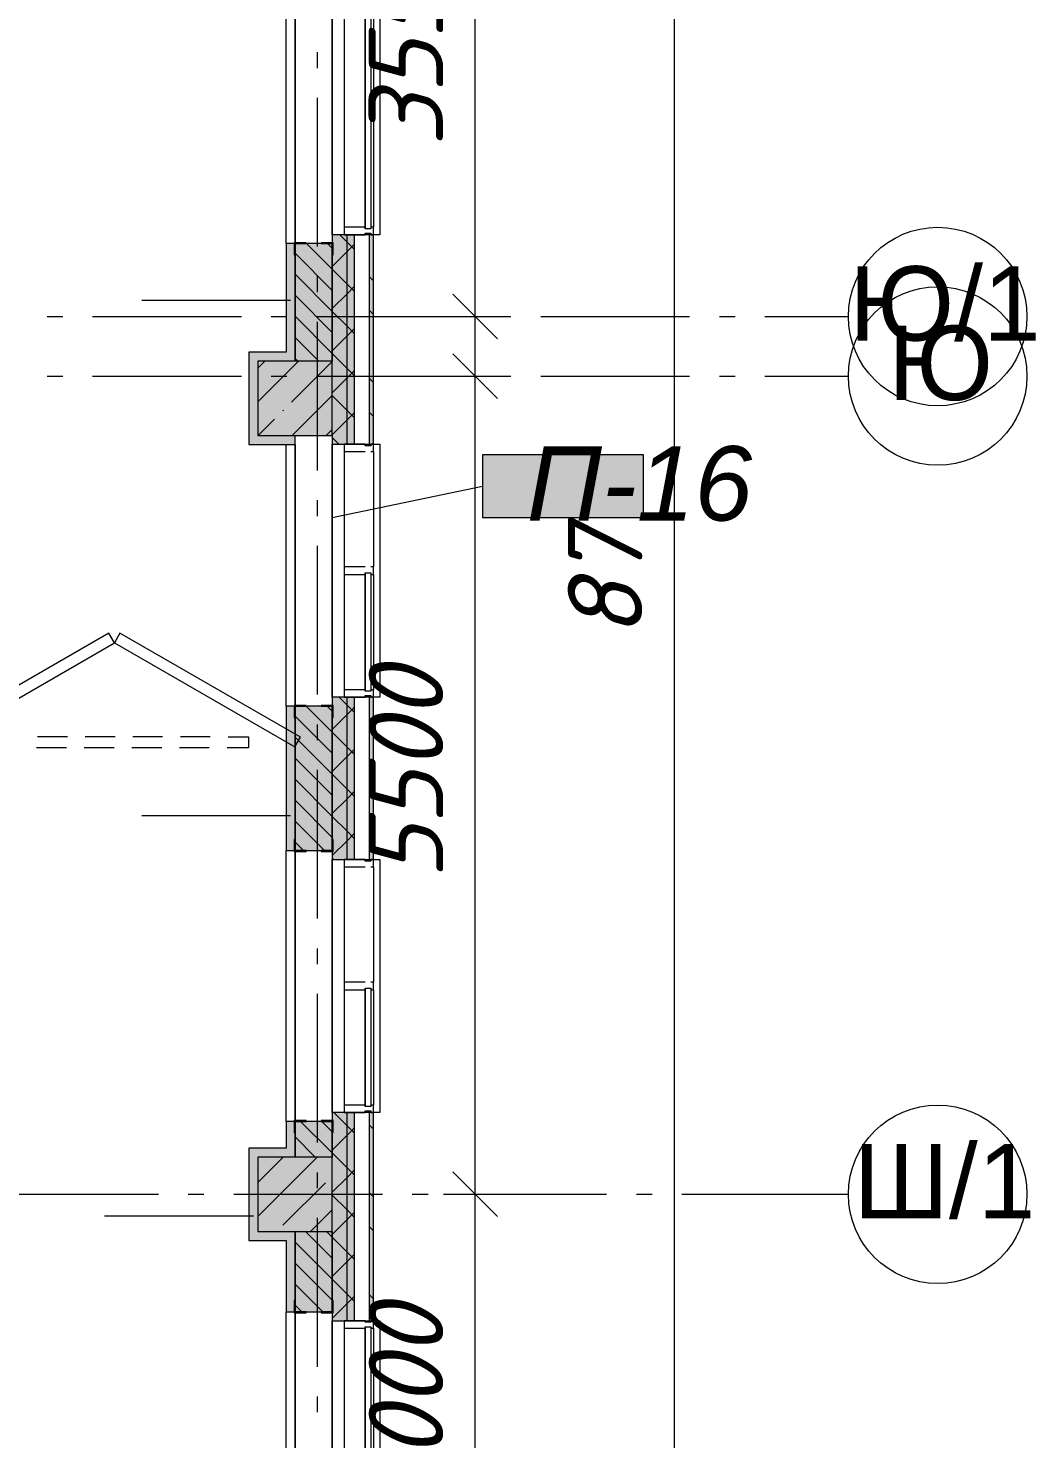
# Model space of a CAD drawing. Header units: millimetres. Extents: x -537608 to 253996, y -217170 to 186033.
# Drawn here: x -215319 to -208549, y 129028 to 138509 of the extents above; entities that cross this region are included whole.
import ezdxf

# ---------------------------------------------------------------- set-up
doc = ezdxf.new("R2010")
doc.units = ezdxf.units.MM
doc.layers.add('PDF _Геометрия', color=7, linetype='Continuous')
doc.layers.add('PDF _Текст', color=7, linetype='Continuous')
doc.layers.add('PDF _Сплошная заливка', color=7, linetype='Continuous', true_color=0xffffff)
doc.styles.add('PDF ArialMT', font='arial.ttf')
doc.styles.add('PDF GOST-Common Italic', font='ariali.ttf')
doc.styles.add('PDF ISOCPEUR Italic', font='isocpeui.ttf')

msp = doc.modelspace()

# ---------------------------------------------------------------- hatches: boundary and pattern name
at = {"layer": 'PDF _Сплошная заливка', "transparency": 33554559}
h = msp.add_hatch(color=256, dxfattribs=at)
h.paths.add_polyline_path([(-213276.196, 91321.2663), (-213176.1955, 91321.2663), (-213176.1955, 92211.2671), (-213276.196, 92211.2671), (-213276.196, 91421.2666)], flags=0)
h.paths.add_polyline_path([(-213238.0699, 93911.265), (-213176.1955, 93911.265), (-213176.1955, 95106.2662), (-213276.196, 95106.2662), (-213276.196, 93911.265)], flags=0)
h.paths.add_polyline_path([(-213276.196, 96806.2641), (-213176.1955, 96806.2641), (-213176.1955, 98106.2648), (-213276.196, 98106.2648)], flags=0)
h.paths.add_polyline_path([(-213238.0699, 99806.2649), (-213176.1955, 99806.2649), (-213176.1955, 101111.2648), (-213276.196, 101111.2648), (-213276.196, 99806.2649)], flags=0)
h.paths.add_polyline_path([(-213276.196, 102811.2649), (-213176.1955, 102811.2649), (-213176.1955, 104121.2638), (-213276.196, 104121.2638), (-213276.196, 103904.3215)], flags=0)
h.paths.add_polyline_path([(-213276.196, 105821.264), (-213176.1955, 105821.264), (-213176.1955, 107121.2647), (-213276.196, 107121.2647), (-213276.196, 106736.1164)], flags=0)
h.paths.add_polyline_path([(-213276.196, 108821.2626), (-213176.1955, 108821.2626), (-213176.1955, 110121.2633), (-213276.196, 110121.2633), (-213276.196, 109567.9133)], flags=0)
h.paths.add_polyline_path([(-213238.0699, 111821.2633), (-213176.1955, 111821.2633), (-213176.1955, 113121.2619), (-213276.196, 113121.2619), (-213276.196, 111821.2633)], flags=0)
h.paths.add_polyline_path([(-213238.0699, 114821.262), (-213176.1955, 114821.262), (-213176.1955, 116121.2606), (-213276.196, 116121.2606), (-213276.196, 114821.262)], flags=0)
h.paths.add_polyline_path([(-213238.0699, 117821.2606), (-213176.1955, 117821.2606), (-213176.1955, 119121.2613), (-213276.196, 119121.2613), (-213276.196, 117821.2606)], flags=0)
h.paths.add_polyline_path([(-213238.0699, 120821.2614), (-213176.1955, 120821.2614), (-213176.1955, 122121.2599), (-213276.196, 122121.2599), (-213276.196, 120821.2614)], flags=0)
h.paths.add_polyline_path([(-213276.196, 123821.2601), (-213176.1955, 123821.2601), (-213176.1955, 125121.2596), (-213276.196, 125121.2596)], flags=0)
h.paths.add_polyline_path([(-213276.196, 126821.2597), (-213176.1955, 126821.2597), (-213176.1955, 128121.2594), (-213276.196, 128121.2594), (-213276.196, 127266.638)], flags=0)
h.paths.add_polyline_path([(-213176.1955, 129821.2592), (-213176.1955, 131221.2592), (-213276.196, 131221.2592), (-213276.196, 129821.2592), (-213238.0699, 129821.2592)], flags=0)
h.paths.add_polyline_path([(-213276.196, 132921.2581), (-213176.1955, 132921.2581), (-213176.1955, 134013.0333), (-213276.196, 134013.0333)], flags=0)
h.paths.add_polyline_path([(-213276.196, 135713.0321), (-213176.1955, 135713.0321), (-213176.1955, 137121.2587), (-213276.196, 137121.2587), (-213276.196, 135771.2589)], flags=0)
h.paths.add_polyline_path([(-213276.196, 138821.2574), (-213176.1955, 138821.2574), (-213176.1955, 140391.2579), (-213276.196, 140391.2579), (-213276.196, 139301.7709)], flags=0)
h = msp.add_hatch(color=256, dxfattribs=at)
h.paths.add_polyline_path([(-213126.1959, 91271.2661), (-213126.1959, 92211.2671), (-213176.1955, 92211.2671), (-213176.1955, 91271.2661)], flags=0)
h.paths.add_polyline_path([(-213176.1955, 93911.265), (-213126.1959, 93911.265), (-213126.1959, 95106.2662), (-213176.1955, 95106.2662), (-213176.1955, 93993.0342)], flags=0)
h.paths.add_polyline_path([(-213126.1959, 96806.2641), (-213126.1959, 98106.2648), (-213176.1955, 98106.2648), (-213176.1955, 96806.2641)], flags=0)
h.paths.add_polyline_path([(-213126.1959, 99806.2649), (-213126.1959, 101111.2648), (-213176.1955, 101111.2648), (-213176.1955, 99806.2649)], flags=0)
h.paths.add_polyline_path([(-213126.1959, 102811.2649), (-213126.1959, 104121.2638), (-213176.1955, 104121.2638), (-213176.1955, 102811.2649)], flags=0)
h.paths.add_polyline_path([(-213126.1959, 105821.264), (-213126.1959, 107121.2647), (-213176.1955, 107121.2647), (-213176.1955, 105821.264)], flags=0)
h.paths.add_polyline_path([(-213126.1959, 108821.2626), (-213126.1959, 110121.2633), (-213176.1955, 110121.2633), (-213176.1955, 108821.2626)], flags=0)
h.paths.add_polyline_path([(-213126.1959, 111821.2633), (-213126.1959, 113121.2619), (-213176.1955, 113121.2619), (-213176.1955, 111821.2633)], flags=0)
h.paths.add_polyline_path([(-213176.1955, 114821.262), (-213126.1959, 114821.262), (-213126.1959, 116121.2606), (-213176.1955, 116121.2606), (-213176.1955, 115231.5051)], flags=0)
h.paths.add_polyline_path([(-213126.1959, 117821.2606), (-213126.1959, 119121.2613), (-213176.1955, 119121.2613), (-213176.1955, 117821.2606)], flags=0)
h.paths.add_polyline_path([(-213176.1955, 120821.2614), (-213126.1959, 120821.2614), (-213126.1959, 122121.2599), (-213176.1955, 122121.2599), (-213176.1955, 120895.0969)], flags=0)
h.paths.add_polyline_path([(-213126.1959, 123821.2601), (-213126.1959, 125121.2596), (-213176.1955, 125121.2596), (-213176.1955, 123821.2601)], flags=0)
h.paths.add_polyline_path([(-213176.1955, 126821.2597), (-213126.1959, 126821.2597), (-213126.1959, 128121.2594), (-213176.1955, 128121.2594), (-213176.1955, 127974.5862)], flags=0)
h.paths.add_polyline_path([(-213126.1959, 129821.2592), (-213126.1959, 131221.2592), (-213176.1955, 131221.2592), (-213176.1955, 129821.2592)], flags=0)
h.paths.add_polyline_path([(-213126.1959, 132921.2581), (-213126.1959, 134013.0333), (-213176.1955, 134013.0333), (-213176.1955, 132921.2581)], flags=0)
h.paths.add_polyline_path([(-213126.1959, 135713.0321), (-213126.1959, 137121.2587), (-213176.1955, 137121.2587), (-213176.1955, 135713.0321)], flags=0)
h.paths.add_polyline_path([(-213126.1959, 138821.2574), (-213126.1959, 140391.2579), (-213176.1955, 140391.2579), (-213176.1955, 138821.2574)], flags=0)
h = msp.add_hatch(color=256, dxfattribs=at)
h.paths.add_polyline_path([(-212999.1964, 91144.2677), (-212999.1964, 92211.2671), (-213026.1966, 92211.2671), (-213026.1966, 91144.2677)], flags=0)
h.paths.add_polyline_path([(-212999.1964, 93911.265), (-212999.1964, 95106.2662), (-213026.1966, 95106.2662), (-213026.1966, 93911.265)], flags=0)
h.paths.add_polyline_path([(-213026.1966, 96806.2641), (-212999.1964, 96806.2641), (-212999.1964, 98106.2648), (-213026.1966, 98106.2648), (-213026.1966, 96824.8312)], flags=0)
h.paths.add_polyline_path([(-213026.1966, 99806.2649), (-212999.1964, 99806.2649), (-212999.1964, 101111.2648), (-213026.1966, 101111.2648), (-213026.1966, 101072.5245)], flags=0)
h.paths.add_polyline_path([(-213026.1966, 102811.2649), (-212999.1964, 102811.2649), (-212999.1964, 104121.2638), (-213026.1966, 104121.2638), (-213026.1966, 103904.3215)], flags=0)
h.paths.add_polyline_path([(-213026.1966, 105821.264), (-212999.1964, 105821.264), (-212999.1964, 107121.2647), (-213026.1966, 107121.2647), (-213026.1966, 106736.1164)], flags=0)
h.paths.add_polyline_path([(-213026.1966, 108821.2626), (-212999.1964, 108821.2626), (-212999.1964, 110121.2633), (-213026.1966, 110121.2633), (-213026.1966, 109567.9133)], flags=0)
h.paths.add_polyline_path([(-213026.1966, 111821.2633), (-212999.1964, 111821.2633), (-212999.1964, 113121.2619), (-213026.1966, 113121.2619), (-213026.1966, 112399.7082)], flags=0)
h.paths.add_polyline_path([(-213026.1966, 114821.262), (-212999.1964, 114821.262), (-212999.1964, 116121.2606), (-213026.1966, 116121.2606), (-213026.1966, 115231.5051)], flags=0)
h.paths.add_polyline_path([(-213026.1966, 117821.2606), (-212999.1964, 117821.2606), (-212999.1964, 119121.2613), (-213026.1966, 119121.2613), (-213026.1966, 118063.2999)], flags=0)
h.paths.add_polyline_path([(-212999.1964, 120821.2614), (-212999.1964, 122121.2599), (-213026.1966, 122121.2599), (-213026.1966, 120821.2614)], flags=0)
h.paths.add_polyline_path([(-213026.1966, 123821.2601), (-212999.1964, 123821.2601), (-212999.1964, 125121.2596), (-213026.1966, 125121.2596)], flags=0)
h.paths.add_polyline_path([(-213026.1966, 126821.2597), (-212999.1964, 126821.2597), (-212999.1964, 128121.2594), (-213026.1966, 128121.2594), (-213026.1966, 127974.5862)], flags=0)
h.paths.add_polyline_path([(-212999.1964, 129821.2592), (-212999.1964, 131221.2592), (-213026.1966, 131221.2592), (-213026.1966, 129821.2592)], flags=0)
h.paths.add_polyline_path([(-212999.1964, 132921.2581), (-212999.1964, 134013.0333), (-213026.1966, 134013.0333), (-213026.1966, 132921.2581)], flags=0)
h.paths.add_polyline_path([(-212999.1964, 135713.0321), (-212999.1964, 137121.2587), (-213026.1966, 137121.2587), (-213026.1966, 135713.0321)], flags=0)
h.paths.add_polyline_path([(-212999.1964, 138821.2574), (-212999.1964, 140391.2579), (-213026.1966, 140391.2579), (-213026.1966, 138821.2574)], flags=0)
h = msp.add_hatch(color=256, dxfattribs=at)
h.paths.add_polyline_path([(-213276.196, 91921.2686), (-213276.196, 92151.2643), (-213526.1963, 92151.2643), (-213526.1963, 91921.2686), (-213431.1553, 91921.2686)], flags=0)
h.paths.add_polyline_path([(-213526.1963, 93971.2679), (-213276.196, 93971.2679), (-213276.196, 95046.2677), (-213526.1963, 95046.2677), (-213526.1963, 93993.0342)], flags=0)
h.paths.add_polyline_path([(-213526.1963, 96866.267), (-213276.196, 96866.267), (-213276.196, 98046.2663), (-213526.1963, 98046.2663)], flags=0)
h.paths.add_polyline_path([(-213276.196, 99866.2656), (-213276.196, 101051.2641), (-213526.1963, 101051.2641), (-213526.1963, 99866.2656)], flags=0)
h.paths.add_polyline_path([(-213276.196, 102871.2634), (-213276.196, 104061.2632), (-213526.1963, 104061.2632), (-213526.1963, 102871.2634)], flags=0)
h.paths.add_polyline_path([(-213276.196, 105881.2646), (-213276.196, 107061.264), (-213526.1963, 107061.264), (-213526.1963, 105881.2646)], flags=0)
h.paths.add_polyline_path([(-213276.196, 108881.2632), (-213276.196, 109671.2637), (-213526.1963, 109671.2637), (-213526.1963, 108881.2632)], flags=0)
h.paths.add_polyline_path([(-213276.196, 109921.2625), (-213276.196, 110061.2626), (-213526.1963, 110061.2626), (-213526.1963, 109921.2625)], flags=0)
h.paths.add_polyline_path([(-213276.196, 111881.2619), (-213276.196, 112421.2636), (-213526.1963, 112421.2636), (-213526.1963, 111881.2619)], flags=0)
h.paths.add_polyline_path([(-213276.196, 112921.2633), (-213276.196, 113061.2634), (-213526.1963, 113061.2634), (-213526.1963, 112921.2633), (-213326.1961, 112921.2633)], flags=0)
h.paths.add_polyline_path([(-213526.1963, 114881.2627), (-213276.196, 114881.2627), (-213276.196, 116061.262), (-213526.1963, 116061.262), (-213526.1963, 115231.5051)], flags=0)
h.paths.add_polyline_path([(-213526.1963, 117881.2613), (-213276.196, 117881.2613), (-213276.196, 118421.2607), (-213526.1963, 118421.2607), (-213526.1963, 118063.2999)], flags=0)
h.paths.add_polyline_path([(-213276.196, 118921.2605), (-213276.196, 119061.2607), (-213526.1963, 119061.2607), (-213526.1963, 118921.2605), (-213344.1577, 118921.2605)], flags=0)
h.paths.add_polyline_path([(-213526.1963, 120881.2599), (-213276.196, 120881.2599), (-213276.196, 121421.2594), (-213526.1963, 121421.2594), (-213526.1963, 120895.0969)], flags=0)
h.paths.add_polyline_path([(-213276.196, 121921.2613), (-213276.196, 122061.2593), (-213526.1963, 122061.2593), (-213526.1963, 121921.2613), (-213326.1961, 121921.2613)], flags=0)
h.paths.add_polyline_path([(-213276.196, 123881.2607), (-213276.196, 125061.26), (-213526.1963, 125061.26), (-213526.1963, 123881.2607)], flags=0)
h.paths.add_polyline_path([(-213526.1963, 126881.2599), (-213276.196, 126881.2599), (-213276.196, 127421.2599), (-213526.1963, 127421.2599), (-213526.1963, 127266.638)], flags=0)
h.paths.add_polyline_path([(-213276.196, 127921.2597), (-213276.196, 128061.2598), (-213526.1963, 128061.2598), (-213526.1963, 127921.2597), (-213326.1961, 127921.2597)], flags=0)
h.paths.add_polyline_path([(-213276.196, 129881.2587), (-213276.196, 130421.2599), (-213526.1963, 130421.2599), (-213526.1963, 129881.2587)], flags=0)
h.paths.add_polyline_path([(-213276.196, 130921.2596), (-213276.196, 131161.2588), (-213526.1963, 131161.2588), (-213526.1963, 130921.2596), (-213351.1962, 130921.2596)], flags=0)
h.paths.add_polyline_path([(-213526.1963, 132981.2592), (-213276.196, 132981.2592), (-213276.196, 133953.0322), (-213526.1963, 133953.0322)], flags=0)
h.paths.add_polyline_path([(-213526.1963, 136271.2587), (-213276.196, 136271.2587), (-213276.196, 137061.2578), (-213526.1963, 137061.2578), (-213526.1963, 136469.9747)], flags=0)
h.paths.add_polyline_path([(-213526.1963, 138881.2581), (-213276.196, 138881.2581), (-213276.196, 139621.2568), (-213526.1963, 139621.2568), (-213526.1963, 139301.7709)], flags=0)
at = {"layer": 'PDF _Сплошная заливка', "true_color": 0xff7d7d, "transparency": 33554559}
h = msp.add_hatch(color=11, dxfattribs=at)
h.paths.add_polyline_path([(-213586.1959, 136271.2587), (-213526.1963, 136271.2587), (-213526.1963, 137061.2578), (-213586.1959, 137061.2578), (-213586.1959, 136331.2583)], flags=0)
h.paths.add_polyline_path([(-213526.1963, 138881.2581), (-213526.1963, 139561.2583), (-213586.1959, 139561.2583), (-213586.1959, 138881.2581)], flags=0)
for points in [[(-213586.1959, 136271.2587), (-213586.1959, 136331.2583), (-213836.1964, 136331.2583), (-213836.1964, 136271.2587), (-213776.1962, 136271.2587)], [(-213586.1959, 130921.2596), (-213586.1959, 130981.2592), (-213836.1964, 130981.2592), (-213836.1964, 130921.2596), (-213776.1962, 130921.2596)], [(-213586.1959, 130361.2589), (-213526.1963, 130361.2589), (-213526.1963, 130421.2599), (-213776.1962, 130421.2599), (-213776.1962, 130361.2589)]]:
    msp.add_hatch(color=11, dxfattribs=at).paths.add_polyline_path(points)
at = {"layer": 'PDF _Сплошная заливка', "transparency": 33554559}
msp.add_hatch(color=256, dxfattribs=at).paths.add_polyline_path([(-213776.1962, 130421.2599), (-213276.196, 130421.2599), (-213276.196, 130921.2596), (-213776.1962, 130921.2596), (-213776.1962, 130806.3834)])

# ---------------------------------------------------------------- linework, layer by layer
at = {"layer": 'PDF _Геометрия', "lineweight": 9}
for p, q in [((-210977.27, 91281.2687), (-210977.27, 179161.2487)), ((-212315.765, 136571.2582), (-212315.765, 140121.2581)), ((-213586.1959, 137061.2578), (-213586.1959, 138881.2581)), ((-213526.1963, 137067.2578), (-213526.1963, 138875.2578)), ((-213526.1963, 138875.2578), (-213526.1963, 137067.2578)), ((-213276.196, 137121.2587), (-213276.196, 138821.2574)), ((-213276.196, 138821.2574), (-213276.196, 137121.2587)), ((-213196.196, 138771.2583), (-213196.196, 137171.2589)), ((-213016.1956, 138771.2583), (-213016.1956, 137171.2589)), ((-212999.1964, 138771.2583), (-212999.1964, 137171.2589)), ((-213176.1955, 137121.2587), (-213276.196, 137121.2587)), ((-213276.196, 137121.2587), (-213276.196, 136271.2587)), ((-213176.1955, 137071.3699), (-213226.0843, 137121.2587)), ((-213056.1958, 137171.2589), (-213196.196, 137171.2589)), ((-213196.196, 137171.2589), (-213196.196, 137121.2587)), ((-213196.196, 137121.2587), (-213056.1958, 137121.2587)), ((-213126.1959, 137121.2587), (-213176.1955, 137121.2587)), ((-213176.1955, 135713.0321), (-213176.1955, 137121.2587)), ((-213026.1966, 137121.2587), (-213126.1959, 137121.2587)), ((-213126.1959, 135713.0321), (-213126.1959, 137121.2587)), ((-213056.1958, 137161.2582), (-213056.1958, 137171.2589)), ((-213016.1956, 137161.2582), (-213056.1958, 137161.2582)), ((-213056.1958, 137121.2587), (-213056.1958, 137131.2576)), ((-213056.1958, 137131.2576), (-213016.1956, 137131.2576)), ((-212999.1964, 137121.2587), (-213026.1966, 137121.2587)), ((-213026.1966, 135713.0321), (-213026.1966, 137121.2587)), ((-212999.1964, 137171.2589), (-213016.1956, 137171.2589)), ((-213016.1956, 137171.2589), (-213016.1956, 137161.2582)), ((-213016.1956, 137131.2576), (-213016.1956, 137121.2587)), ((-213016.1956, 137121.2587), (-212999.1964, 137121.2587)), ((-212999.1964, 137121.2587), (-212999.1964, 137171.2589)), ((-212999.1964, 135713.0321), (-212999.1964, 137121.2587)), ((-213526.1963, 137061.2578), (-213586.1959, 137061.2578)), ((-213586.1959, 137061.2578), (-213586.1959, 136331.2583)), ((-213276.196, 137061.2578), (-213526.1963, 137061.2578)), ((-213526.1963, 137061.2578), (-213526.1963, 136271.2587)), ((-213526.1963, 136271.2587), (-213526.1963, 137061.2578)), ((-213276.196, 136888.5274), (-213448.9263, 137061.2578)), ((-213276.196, 137029.9493), (-213307.5058, 137061.2578)), ((-213276.196, 136271.2587), (-213276.196, 137061.2578)), ((-213276.196, 136907.4603), (-213176.1955, 137007.46)), ((-213126.1959, 137021.3701), (-213176.1955, 137071.3699)), ((-213176.1955, 137007.46), (-213126.1959, 137057.4603)), ((-213276.196, 136747.1061), (-213526.1963, 136997.1063)), ((-213276.196, 136605.6851), (-213526.1963, 136855.6852)), ((-213176.1955, 136788.5283), (-213276.196, 136888.5274)), ((-213276.196, 136624.6173), (-213176.1955, 136724.6177)), ((-213126.1959, 136738.5282), (-213176.1955, 136788.5283)), ((-213176.1955, 136724.6177), (-213126.1959, 136774.6179)), ((-213556.1967, 136678.949), (-214556.1962, 136678.949)), ((-213276.196, 136464.2645), (-213526.1963, 136714.2638)), ((-213276.196, 136322.8418), (-213526.1963, 136572.842)), ((-213176.1955, 136505.6846), (-213276.196, 136605.6851)), ((-212527.8966, 136571.2582), (-212315.765, 136571.2582)), ((-212315.765, 136171.2583), (-212315.765, 136571.2582)), ((-212315.765, 136571.2582), (-212075.7645, 136571.2582)), ((-213276.196, 136341.7749), (-213176.1955, 136441.7745)), ((-213126.1959, 136455.6845), (-213176.1955, 136505.6846)), ((-213176.1955, 136441.7745), (-213126.1959, 136491.7747)), ((-213366.0339, 136271.2587), (-213526.1963, 136431.421)), ((-213586.1959, 136331.2583), (-213836.1964, 136331.2583)), ((-213836.1964, 136331.2583), (-213836.1964, 136271.2587)), ((-213836.1964, 136271.2587), (-213836.1964, 135711.258)), ((-213776.1962, 135996.9991), (-213501.9369, 136271.2587)), ((-213776.1962, 136225.097), (-213730.0348, 136271.2587)), ((-213276.196, 136271.2587), (-213776.1962, 136271.2587)), ((-213776.1962, 136271.2587), (-213776.1962, 135771.2589)), ((-213550.4601, 135994.6371), (-213276.196, 136268.9003)), ((-213507.4544, 136271.2587), (-213526.1963, 136289.9996)), ((-213176.1955, 136222.843), (-213276.196, 136322.8418)), ((-213276.196, 135771.2589), (-213276.196, 136271.2587)), ((-213276.196, 136058.9317), (-213176.1955, 136158.9321)), ((-213126.1959, 136172.8427), (-213176.1955, 136222.843)), ((-213176.1955, 136158.9321), (-213126.1959, 136208.9323)), ((-212527.8966, 136171.2583), (-212315.765, 136171.2583)), ((-212315.765, 130671.2595), (-212315.765, 136171.2583)), ((-212315.765, 136171.2583), (-212075.7645, 136171.2583)), ((-213545.7398, 135771.2589), (-213276.196, 136040.8017)), ((-213176.1955, 135939.9999), (-213276.196, 136040.0002)), ((-213773.8388, 135771.2589), (-213664.5086, 135880.5879)), ((-213607.4843, 135937.6118), (-213602.7425, 135942.354)), ((-213276.196, 135776.0902), (-213176.1955, 135876.0891)), ((-213126.1959, 135889.9997), (-213176.1955, 135939.9999)), ((-213176.1955, 135876.0891), (-213126.1959, 135926.0892)), ((-213317.6408, 135771.2589), (-213276.196, 135812.7032)), ((-213836.1964, 135711.258), (-213776.1962, 135711.258)), ((-213776.1962, 135771.2589), (-213276.196, 135771.2589)), ((-213776.1962, 135711.258), (-213526.1963, 135711.258)), ((-213586.1959, 133953.0322), (-213586.1959, 135711.258)), ((-213526.1963, 135711.258), (-213526.1963, 135771.2589)), ((-213526.1963, 133957.2588), (-213526.1963, 135711.258)), ((-213526.1963, 135711.258), (-213526.1963, 133957.2588)), ((-213276.196, 135771.2589), (-213276.196, 135713.0321)), ((-213232.0717, 135713.0321), (-213276.196, 135757.1572)), ((-213276.196, 135713.0321), (-213176.1955, 135713.0321)), ((-213276.196, 134013.0333), (-213276.196, 135713.0321)), ((-213276.196, 135713.0321), (-213276.196, 134013.0333)), ((-213056.1958, 135713.0321), (-213196.196, 135713.0321)), ((-213196.196, 135713.0321), (-213196.196, 135663.0327)), ((-213176.1955, 135713.0321), (-213126.1959, 135713.0321)), ((-213126.1959, 135713.0321), (-213026.1966, 135713.0321)), ((-213056.1958, 135703.0327), (-213056.1958, 135713.0321)), ((-213016.1956, 135703.0327), (-213056.1958, 135703.0327)), ((-213026.1966, 135713.0321), (-212999.1964, 135713.0321)), ((-212999.1964, 135713.0321), (-213016.1956, 135713.0321)), ((-213016.1956, 135713.0321), (-213016.1956, 135703.0327)), ((-212999.1964, 135663.0327), (-212999.1964, 135713.0321)), ((-213196.196, 135663.0327), (-213056.1958, 135663.0327)), ((-213196.196, 135663.0327), (-213196.196, 134888.0321)), ((-213016.1956, 135663.0327), (-212999.1964, 135663.0327)), ((-212999.1964, 135663.0327), (-212999.1964, 134888.0321)), ((-211184.7173, 135641.3033), (-212267.3742, 135641.3033)), ((-212267.3742, 135641.3033), (-212267.3742, 135221.0841)), ((-211184.7173, 135221.0841), (-211184.7173, 135641.3033)), ((-213276.196, 135221.0841), (-212267.3742, 135431.1944)), ((-212267.3742, 135221.0841), (-211184.7173, 135221.0841)), ((-213056.1958, 134888.0321), (-213196.196, 134888.0321)), ((-213196.196, 134888.0321), (-213196.196, 134838.0327)), ((-213196.196, 134838.0327), (-213196.196, 134063.0335)), ((-213196.196, 134838.0327), (-213056.1958, 134838.0327)), ((-213056.1958, 134838.0327), (-213056.1958, 134848.0321)), ((-213056.1958, 134848.0321), (-213016.1956, 134848.0321)), ((-212999.1964, 134888.0321), (-213016.1956, 134888.0321)), ((-213016.1956, 134848.0321), (-213016.1956, 134838.0327)), ((-213016.1956, 134838.0327), (-213016.1956, 134063.0335)), ((-213016.1956, 134838.0327), (-212999.1964, 134838.0327)), ((-212999.1964, 134838.0327), (-212999.1964, 134888.0321)), ((-212999.1964, 134838.0327), (-212999.1964, 134063.0335)), ((-214776.5661, 134443.062), (-215988.9157, 133742.9149)), ((-215951.407, 133677.9664), (-214739.0574, 134378.1149)), ((-214739.0574, 134378.1149), (-214776.5661, 134443.062)), ((-214702.6035, 134443.062), (-214740.1102, 134378.1149)), ((-214740.1102, 134378.1149), (-213527.7605, 133677.9664)), ((-213490.2512, 133742.9149), (-214702.6035, 134443.062)), ((-213276.196, 134013.0333), (-213276.196, 132921.2581)), ((-213176.1955, 134013.0333), (-213276.196, 134013.0333)), ((-213176.1955, 133960.1004), (-213229.127, 134013.0333)), ((-213056.1958, 134063.0335), (-213196.196, 134063.0335)), ((-213196.196, 134063.0335), (-213196.196, 134013.0333)), ((-213196.196, 134013.0333), (-213056.1958, 134013.0333)), ((-213126.1959, 134013.0333), (-213176.1955, 134013.0333)), ((-213176.1955, 132921.2581), (-213176.1955, 134013.0333)), ((-213026.1966, 134013.0333), (-213126.1959, 134013.0333)), ((-213126.1959, 132921.2581), (-213126.1959, 134013.0333)), ((-213056.1958, 134053.0326), (-213056.1958, 134063.0335)), ((-213016.1956, 134053.0326), (-213056.1958, 134053.0326)), ((-213056.1958, 134013.0333), (-213056.1958, 134023.0328)), ((-213056.1958, 134023.0328), (-213016.1956, 134023.0328)), ((-212999.1964, 134013.0333), (-213026.1966, 134013.0333)), ((-213026.1966, 132921.2581), (-213026.1966, 134013.0333)), ((-212999.1964, 134063.0335), (-213016.1956, 134063.0335)), ((-213016.1956, 134063.0335), (-213016.1956, 134053.0326)), ((-213016.1956, 134023.0328), (-213016.1956, 134013.0333)), ((-213016.1956, 134013.0333), (-212999.1964, 134013.0333)), ((-212999.1964, 134013.0333), (-212999.1964, 134063.0335)), ((-212999.1964, 132921.2581), (-212999.1964, 134013.0333)), ((-213526.1963, 133953.0322), (-213586.1959, 133953.0322)), ((-213586.1959, 133953.0322), (-213586.1959, 132981.2592)), ((-213276.196, 133953.0322), (-213526.1963, 133953.0322)), ((-213526.1963, 133953.0322), (-213526.1963, 132981.2592)), ((-213526.1963, 132981.2592), (-213526.1963, 133953.0322)), ((-213276.196, 133635.8365), (-213526.1963, 133885.8367)), ((-213276.196, 133777.2591), (-213451.9711, 133953.0322)), ((-213276.196, 133918.6796), (-213310.549, 133953.0322)), ((-213276.196, 132981.2592), (-213276.196, 133953.0322)), ((-213276.196, 133796.1907), (-213176.1955, 133896.191)), ((-213126.1959, 133910.1017), (-213176.1955, 133960.1004)), ((-213176.1955, 133896.191), (-213126.1959, 133946.1905)), ((-215055.9075, 133746.2582), (-215255.9061, 133746.2582)), ((-214735.9075, 133746.2582), (-214935.9062, 133746.2582)), ((-214415.9076, 133746.2582), (-214615.9063, 133746.2582)), ((-214095.9066, 133746.2582), (-214295.9063, 133746.2582)), ((-213975.9075, 133746.2582), (-213838.6577, 133746.2582)), ((-213838.6577, 133746.2582), (-213838.6577, 133671.258)), ((-213527.7605, 133677.9664), (-213490.2512, 133742.9149)), ((-213276.196, 133494.4153), (-213526.1963, 133744.4155)), ((-213176.1955, 133677.2581), (-213276.196, 133777.2591)), ((-215062.4267, 133671.258), (-215262.4274, 133671.258)), ((-214742.4267, 133671.258), (-214942.4275, 133671.258)), ((-214422.4268, 133671.258), (-214622.4275, 133671.258)), ((-214102.4268, 133671.258), (-214302.4276, 133671.258)), ((-213838.6577, 133671.258), (-213982.4266, 133671.258)), ((-213276.196, 133352.9948), (-213526.1963, 133602.9943)), ((-213276.196, 133513.3476), (-213176.1955, 133613.3479)), ((-213126.1959, 133627.2579), (-213176.1955, 133677.2581)), ((-213176.1955, 133613.3479), (-213126.1959, 133663.3481)), ((-213276.196, 133211.5737), (-213526.1963, 133461.5731)), ((-213176.1955, 133394.415), (-213276.196, 133494.4153)), ((-213276.196, 133070.1511), (-213526.1963, 133320.1512)), ((-213276.196, 133230.5052), (-213176.1955, 133330.5056)), ((-213126.1959, 133344.4162), (-213176.1955, 133394.415)), ((-213176.1955, 133330.5056), (-213126.1959, 133380.505)), ((-213556.1967, 133216.1946), (-214556.1962, 133216.1946)), ((-213328.7242, 132981.2592), (-213526.1963, 133178.73)), ((-213176.1955, 133111.5733), (-213276.196, 133211.5737)), ((-213470.1469, 132981.2592), (-213526.1963, 133037.3089)), ((-213276.196, 132947.6621), (-213176.1955, 133047.6625)), ((-213126.1959, 133061.5731), (-213176.1955, 133111.5733)), ((-213176.1955, 133047.6625), (-213126.1959, 133097.6627)), ((-213586.1959, 132981.2592), (-213526.1963, 132981.2592)), ((-213586.1959, 131161.2588), (-213586.1959, 132981.2592)), ((-213526.1963, 132981.2592), (-213276.196, 132981.2592)), ((-213526.1963, 131167.259), (-213526.1963, 132975.2591)), ((-213526.1963, 132975.2591), (-213526.1963, 131167.259)), ((-213268.7246, 132921.2581), (-213276.196, 132928.7306)), ((-213276.196, 132921.2581), (-213176.1955, 132921.2581)), ((-213276.196, 131221.2592), (-213276.196, 132921.2581)), ((-213276.196, 132921.2581), (-213276.196, 131221.2592)), ((-213056.1958, 132921.2581), (-213196.196, 132921.2581)), ((-213196.196, 132921.2581), (-213196.196, 132871.258)), ((-213196.196, 132871.258), (-213056.1958, 132871.258)), ((-213196.196, 132871.258), (-213196.196, 132096.2588)), ((-213176.1955, 132921.2581), (-213126.1959, 132921.2581)), ((-213126.1959, 132921.2581), (-213026.1966, 132921.2581)), ((-213056.1958, 132911.2594), (-213056.1958, 132921.2581)), ((-213016.1956, 132911.2594), (-213056.1958, 132911.2594)), ((-213026.1966, 132921.2581), (-212999.1964, 132921.2581)), ((-212999.1964, 132921.2581), (-213016.1956, 132921.2581)), ((-213016.1956, 132921.2581), (-213016.1956, 132911.2594)), ((-213016.1956, 132871.258), (-212999.1964, 132871.258)), ((-212999.1964, 132871.258), (-212999.1964, 132921.2581)), ((-212999.1964, 132871.258), (-212999.1964, 132096.2588)), ((-213056.1958, 132096.2588), (-213196.196, 132096.2588)), ((-213196.196, 132096.2588), (-213196.196, 132046.2592)), ((-212999.1964, 132096.2588), (-213016.1956, 132096.2588)), ((-212999.1964, 132046.2592), (-212999.1964, 132096.2588)), ((-213196.196, 132046.2592), (-213196.196, 131271.2585)), ((-213196.196, 132046.2592), (-213056.1958, 132046.2592)), ((-213056.1958, 132046.2592), (-213056.1958, 132056.2588)), ((-213056.1958, 132056.2588), (-213016.1956, 132056.2588)), ((-213016.1956, 132056.2588), (-213016.1956, 132046.2592)), ((-213016.1956, 132046.2592), (-213016.1956, 131271.2585)), ((-213016.1956, 132046.2592), (-212999.1964, 132046.2592)), ((-212999.1964, 132046.2592), (-212999.1964, 131271.2585)), ((-213056.1958, 131271.2585), (-213196.196, 131271.2585)), ((-213196.196, 131271.2585), (-213196.196, 131221.2592)), ((-213056.1958, 131261.2591), (-213056.1958, 131271.2585)), ((-213016.1956, 131261.2591), (-213056.1958, 131261.2591)), ((-213056.1958, 131221.2592), (-213056.1958, 131231.2585)), ((-213056.1958, 131231.2585), (-213016.1956, 131231.2585)), ((-212999.1964, 131271.2585), (-213016.1956, 131271.2585)), ((-213016.1956, 131271.2585), (-213016.1956, 131261.2591)), ((-213016.1956, 131231.2585), (-213016.1956, 131221.2592)), ((-212999.1964, 131221.2592), (-212999.1964, 131271.2585)), ((-213526.1963, 131161.2588), (-213586.1959, 131161.2588)), ((-213586.1959, 131161.2588), (-213586.1959, 130981.2592)), ((-213526.1963, 131161.2588), (-213526.1963, 130921.2596)), ((-213526.1963, 130921.2596), (-213526.1963, 131161.2588)), ((-213276.196, 131161.2588), (-213526.1963, 131161.2588)), ((-213276.196, 130948.8312), (-213488.6241, 131161.2588)), ((-213276.196, 131090.253), (-213347.2019, 131161.2588)), ((-213176.1955, 131221.2592), (-213276.196, 131221.2592)), ((-213276.196, 131221.2592), (-213276.196, 130921.2596)), ((-213276.196, 130921.2596), (-213276.196, 131161.2588)), ((-213176.1955, 131131.674), (-213265.7821, 131221.2592)), ((-213196.196, 131221.2592), (-213056.1958, 131221.2592)), ((-213176.1955, 129821.2592), (-213176.1955, 131221.2592)), ((-213126.1959, 131221.2592), (-213176.1955, 131221.2592)), ((-213126.1959, 131081.6738), (-213176.1955, 131131.674)), ((-213126.1959, 129821.2592), (-213126.1959, 131221.2592)), ((-213026.1966, 131221.2592), (-213126.1959, 131221.2592)), ((-213026.1966, 129821.2592), (-213026.1966, 131221.2592)), ((-212999.1964, 131221.2592), (-213026.1966, 131221.2592)), ((-213016.1956, 131221.2592), (-212999.1964, 131221.2592)), ((-212999.1964, 129821.2592), (-212999.1964, 131221.2592)), ((-213390.0441, 130921.2596), (-213526.1963, 131057.41)), ((-213276.196, 130967.7639), (-213176.1955, 131067.7638)), ((-213176.1955, 131067.7638), (-213126.1959, 131117.764)), ((-213586.1959, 130981.2592), (-213836.1964, 130981.2592)), ((-213836.1964, 130981.2592), (-213836.1964, 130921.2596)), ((-213176.1955, 130848.8321), (-213276.196, 130948.8312)), ((-213836.1964, 130921.2596), (-213836.1964, 130361.2589)), ((-213776.1962, 130522.636), (-213377.5731, 130921.2596)), ((-213776.1962, 130750.7339), (-213605.6716, 130921.2596)), ((-213276.196, 130921.2596), (-213776.1962, 130921.2596)), ((-213776.1962, 130921.2596), (-213776.1962, 130421.2599)), ((-213276.196, 130421.2599), (-213276.196, 130921.2596)), ((-213126.1959, 130798.8319), (-213176.1955, 130848.8321)), ((-213276.196, 130684.9211), (-213176.1955, 130784.9214)), ((-213176.1955, 130784.9214), (-213126.1959, 130834.9216)), ((-213607.4843, 130463.2487), (-213322.3612, 130748.3718)), ((-213176.1955, 130565.9884), (-213276.196, 130665.9888)), ((-212527.8966, 130671.2595), (-212315.765, 130671.2595)), ((-212315.765, 127671.2603), (-212315.765, 130671.2595)), ((-212315.765, 130671.2595), (-212075.7645, 130671.2595)), ((-213421.3755, 130421.2599), (-213276.196, 130566.4384)), ((-213126.1959, 130515.9882), (-213176.1955, 130565.9884)), ((-213806.1966, 130524.5583), (-214806.1972, 130524.5583)), ((-213276.196, 130402.0786), (-213176.1955, 130502.0782)), ((-213176.1955, 130502.0782), (-213126.1959, 130552.0785)), ((-213776.1962, 130421.2599), (-213276.196, 130421.2599)), ((-213526.1963, 130361.2589), (-213526.1963, 130421.2599)), ((-213526.1963, 130421.2599), (-213526.1963, 130361.2589)), ((-213276.196, 130241.7246), (-213455.7302, 130421.2599)), ((-213276.196, 130383.1456), (-213314.3092, 130421.2599)), ((-213276.196, 130421.2599), (-213276.196, 129821.2592)), ((-213276.196, 129881.2587), (-213276.196, 130421.2599)), ((-213176.1955, 130283.1468), (-213276.196, 130383.1456)), ((-213836.1964, 130361.2589), (-213776.1962, 130361.2589)), ((-213776.1962, 130361.2589), (-213586.1959, 130361.2589)), ((-213586.1959, 130361.2589), (-213586.1959, 129881.2587)), ((-213526.1963, 129881.2587), (-213526.1963, 130361.2589)), ((-213526.1963, 130361.2589), (-213526.1963, 129881.2587)), ((-213276.196, 130100.304), (-213526.1963, 130350.3033)), ((-213126.1959, 130233.1466), (-213176.1955, 130283.1468)), ((-213276.196, 129958.8827), (-213526.1963, 130208.8823)), ((-213276.196, 130119.2355), (-213176.1955, 130219.2358)), ((-213176.1955, 130219.2358), (-213126.1959, 130269.2361)), ((-213176.1955, 130000.3036), (-213276.196, 130100.304)), ((-213339.995, 129881.2587), (-213526.1963, 130067.4605)), ((-213126.1959, 129950.3034), (-213176.1955, 130000.3036)), ((-213481.416, 129881.2587), (-213526.1963, 129926.0391)), ((-213276.196, 129836.3939), (-213176.1955, 129936.393)), ((-213176.1955, 129936.393), (-213126.1959, 129986.3931)), ((-213586.1959, 129881.2587), (-213526.1963, 129881.2587)), ((-213586.1959, 128061.2598), (-213586.1959, 129881.2587)), ((-213526.1963, 129881.2587), (-213276.196, 129881.2587)), ((-213526.1963, 128067.2584), (-213526.1963, 129875.2588)), ((-213526.1963, 129875.2588), (-213526.1963, 128067.2584)), ((-213276.196, 128121.2594), (-213276.196, 129821.2592)), ((-213276.196, 129821.2592), (-213276.196, 128121.2594)), ((-213276.196, 129821.2592), (-213176.1955, 129821.2592)), ((-213056.1958, 129821.2592), (-213196.196, 129821.2592)), ((-213196.196, 129821.2592), (-213196.196, 129771.259)), ((-213176.1955, 129821.2592), (-213126.1959, 129821.2592)), ((-213126.1959, 129821.2592), (-213026.1966, 129821.2592)), ((-213056.1958, 129811.259), (-213056.1958, 129821.2592)), ((-213016.1956, 129811.259), (-213056.1958, 129811.259)), ((-213026.1966, 129821.2592), (-212999.1964, 129821.2592)), ((-213016.1956, 129821.2592), (-213016.1956, 129811.259)), ((-212999.1964, 129821.2592), (-213016.1956, 129821.2592)), ((-212999.1964, 129771.259), (-212999.1964, 129821.2592)), ((-213196.196, 129771.259), (-213056.1958, 129771.259)), ((-213196.196, 129771.259), (-213196.196, 128171.2596)), ((-213056.1958, 129771.259), (-213056.1958, 129781.26)), ((-213056.1958, 129781.26), (-213016.1956, 129781.26)), ((-213016.1956, 129781.26), (-213016.1956, 129771.259)), ((-213016.1956, 129771.259), (-212999.1964, 129771.259)), ((-213016.1956, 129771.259), (-213016.1956, 128171.2596)), ((-212999.1964, 129771.259), (-212999.1964, 128171.2596))]:
    msp.add_line(p, q, dxfattribs=at)
at = {"layer": 'PDF _Геометрия', "color": 253, "lineweight": 9, "true_color": 0xaaaaaa}
for p, q in [((-212956.1971, 138821.2574), (-212956.1971, 137121.2587)), ((-213056.1958, 137171.2589), (-213056.1958, 138771.2583)), ((-213054.1963, 138781.2577), (-213054.1963, 137161.2582)), ((-213376.1958, 138241.6687), (-213376.1958, 138347.5012)), ((-213376.1958, 137041.668), (-213376.1958, 138041.6679)), ((-213054.1963, 137131.2576), (-213054.1963, 137121.2587)), ((-212956.1971, 137121.2587), (-212999.1964, 137121.2587)), ((-213376.1958, 136735.8349), (-213376.1958, 136841.6687)), ((-215192.732, 136571.2582), (-215086.8993, 136571.2582)), ((-214886.8985, 136571.2582), (-213886.8974, 136571.2582)), ((-213686.8982, 136571.2582), (-213581.0644, 136571.2582)), ((-213381.0652, 136571.2582), (-212381.0652, 136571.2582)), ((-213376.1958, 135535.8355), (-213376.1958, 136535.8346)), ((-212181.066, 136571.2582), (-212075.2316, 136571.2582)), ((-211875.2319, 136571.2582), (-210875.2324, 136571.2582)), ((-210675.2317, 136571.2582), (-210569.3995, 136571.2582)), ((-210369.3992, 136571.2582), (-209808.2351, 136571.2582)), ((-215192.732, 136171.2583), (-215086.8993, 136171.2583)), ((-214886.8985, 136171.2583), (-213886.8974, 136171.2583)), ((-213686.8982, 136171.2583), (-213581.0644, 136171.2583)), ((-213381.0652, 136171.2583), (-212381.0652, 136171.2583)), ((-212181.066, 136171.2583), (-212075.2316, 136171.2583)), ((-211875.2319, 136171.2583), (-210875.2324, 136171.2583)), ((-210675.2317, 136171.2583), (-210569.3995, 136171.2583)), ((-210369.3992, 136171.2583), (-209808.2351, 136171.2583)), ((-213054.1963, 135713.0321), (-213054.1963, 135703.0327)), ((-212999.1964, 135713.0321), (-212956.1971, 135713.0321)), ((-212956.1971, 135713.0321), (-212956.1971, 134013.0333)), ((-213376.1958, 135230.0023), (-213376.1958, 135335.8347)), ((-213376.1958, 134030.0015), (-213376.1958, 135030.0022)), ((-213056.1958, 134063.0335), (-213056.1958, 134838.0327)), ((-213054.1963, 134848.0321), (-213054.1963, 134053.0326)), ((-213054.1963, 134023.0328), (-213054.1963, 134013.0333)), ((-212956.1971, 134013.0333), (-212999.1964, 134013.0333)), ((-213376.1958, 133724.1689), (-213376.1958, 133830.0015)), ((-213376.1958, 132524.1689), (-213376.1958, 133524.1682)), ((-213054.1963, 132921.2581), (-213054.1963, 132911.2594)), ((-212999.1964, 132921.2581), (-212956.1971, 132921.2581)), ((-212956.1971, 132921.2581), (-212956.1971, 131221.2592)), ((-213376.1958, 132218.335), (-213376.1958, 132324.169)), ((-213376.1958, 131018.3358), (-213376.1958, 132018.3357)), ((-213056.1958, 131271.2585), (-213056.1958, 132046.2592)), ((-213054.1963, 132056.2588), (-213054.1963, 131261.2591)), ((-213054.1963, 131231.2585), (-213054.1963, 131221.2592)), ((-212956.1971, 131221.2592), (-212999.1964, 131221.2592)), ((-213376.1958, 130712.5025), (-213376.1958, 130818.335)), ((-215444.2982, 130671.2595), (-214444.2987, 130671.2595)), ((-214244.2984, 130671.2595), (-214138.4651, 130671.2595)), ((-213938.4654, 130671.2595), (-212938.4659, 130671.2595)), ((-212738.4651, 130671.2595), (-212632.6319, 130671.2595)), ((-212432.6327, 130671.2595), (-211432.6321, 130671.2595)), ((-211232.6318, 130671.2595), (-211126.7996, 130671.2595)), ((-210926.7988, 130671.2595), (-209808.2351, 130671.2595)), ((-213376.1958, 129512.5025), (-213376.1958, 130512.5031)), ((-213054.1963, 129821.2592), (-213054.1963, 129811.259)), ((-212999.1964, 129821.2592), (-212956.1971, 129821.2592)), ((-212956.1971, 129821.2592), (-212956.1971, 128121.2594)), ((-213056.1958, 128171.2596), (-213056.1958, 129771.259)), ((-213054.1963, 129781.26), (-213054.1963, 128161.2591)), ((-213376.1958, 129206.6687), (-213376.1958, 129312.5025))]:
    msp.add_line(p, q, dxfattribs=at)
at = {"layer": 'PDF _Геометрия', "color": 253, "lineweight": 20, "true_color": 0xaaaaaa}
for p, q in [((-213451.1961, 137067.2578), (-213532.1967, 137067.2578)), ((-213532.1967, 137067.2578), (-213532.1967, 136986.2589)), ((-213526.1963, 136986.2589), (-213526.1963, 137061.2578)), ((-213526.1963, 137061.2578), (-213451.1961, 137061.2578)), ((-213451.1961, 137061.2578), (-213451.1961, 137067.2578)), ((-213270.1962, 137067.2578), (-213351.1962, 137067.2578)), ((-213351.1962, 137067.2578), (-213351.1962, 137061.2578)), ((-213351.1962, 137061.2578), (-213276.196, 137061.2578)), ((-213276.196, 137061.2578), (-213276.196, 136986.2589)), ((-213270.1962, 136986.2589), (-213270.1962, 137067.2578)), ((-213532.1967, 136986.2589), (-213526.1963, 136986.2589)), ((-213276.196, 136986.2589), (-213270.1962, 136986.2589)), ((-213451.1961, 133957.2588), (-213532.1967, 133957.2588)), ((-213532.1967, 133957.2588), (-213532.1967, 133876.2591)), ((-213526.1963, 133876.2591), (-213526.1963, 133951.2587)), ((-213526.1963, 133951.2587), (-213451.1961, 133951.2587)), ((-213451.1961, 133951.2587), (-213451.1961, 133957.2588)), ((-213270.1962, 133957.2588), (-213351.1962, 133957.2588)), ((-213351.1962, 133957.2588), (-213351.1962, 133951.2587)), ((-213351.1962, 133951.2587), (-213276.196, 133951.2587)), ((-213276.196, 133951.2587), (-213276.196, 133876.2591)), ((-213270.1962, 133876.2591), (-213270.1962, 133957.2588)), ((-213532.1967, 133876.2591), (-213526.1963, 133876.2591)), ((-213276.196, 133876.2591), (-213270.1962, 133876.2591)), ((-213526.1963, 133056.258), (-213532.1967, 133056.258)), ((-213532.1967, 133056.258), (-213532.1967, 132975.2591)), ((-213526.1963, 132981.2592), (-213526.1963, 133056.258)), ((-213270.1962, 133056.258), (-213276.196, 133056.258)), ((-213276.196, 133056.258), (-213276.196, 132981.2592)), ((-213270.1962, 132975.2591), (-213270.1962, 133056.258)), ((-213532.1967, 132975.2591), (-213451.1961, 132975.2591)), ((-213451.1961, 132981.2592), (-213526.1963, 132981.2592)), ((-213451.1961, 132975.2591), (-213451.1961, 132981.2592)), ((-213351.1962, 132981.2592), (-213351.1962, 132975.2591)), ((-213276.196, 132981.2592), (-213351.1962, 132981.2592)), ((-213351.1962, 132975.2591), (-213270.1962, 132975.2591)), ((-213451.1961, 131167.259), (-213532.1967, 131167.259)), ((-213532.1967, 131167.259), (-213532.1967, 131086.2585)), ((-213526.1963, 131086.2585), (-213526.1963, 131161.2588)), ((-213526.1963, 131161.2588), (-213451.1961, 131161.2588)), ((-213451.1961, 131161.2588), (-213451.1961, 131167.259)), ((-213270.1962, 131167.259), (-213351.1962, 131167.259)), ((-213351.1962, 131167.259), (-213351.1962, 131161.2588)), ((-213351.1962, 131161.2588), (-213276.196, 131161.2588)), ((-213276.196, 131161.2588), (-213276.196, 131086.2585)), ((-213270.1962, 131086.2585), (-213270.1962, 131167.259)), ((-213532.1967, 131086.2585), (-213526.1963, 131086.2585)), ((-213276.196, 131086.2585), (-213270.1962, 131086.2585)), ((-213526.1963, 129956.2591), (-213532.1967, 129956.2591)), ((-213532.1967, 129956.2591), (-213532.1967, 129875.2588)), ((-213526.1963, 129881.2587), (-213526.1963, 129956.2591)), ((-213270.1962, 129956.2591), (-213276.196, 129956.2591)), ((-213276.196, 129956.2591), (-213276.196, 129881.2587)), ((-213270.1962, 129875.2588), (-213270.1962, 129956.2591)), ((-213532.1967, 129875.2588), (-213451.1961, 129875.2588)), ((-213451.1961, 129881.2587), (-213526.1963, 129881.2587)), ((-213451.1961, 129875.2588), (-213451.1961, 129881.2587)), ((-213351.1962, 129881.2587), (-213351.1962, 129875.2588)), ((-213276.196, 129881.2587), (-213351.1962, 129881.2587)), ((-213351.1962, 129875.2588), (-213270.1962, 129875.2588))]:
    msp.add_line(p, q, dxfattribs=at)
at = {"layer": 'PDF _Геометрия', "color": 8, "lineweight": 9, "true_color": 0x787878}
for p, q in [((-212999.1964, 136811.9638), (-213026.1966, 136838.9646)), ((-212999.1964, 136583.8659), (-213026.1966, 136610.8653)), ((-212999.1964, 136127.6695), (-213026.1966, 136154.6682)), ((-212999.1964, 135899.5702), (-213026.1966, 135926.5704)), ((-212999.1964, 133846.684), (-213026.1966, 133873.6841)), ((-212999.1964, 133390.4869), (-213026.1966, 133417.487)), ((-212999.1964, 133162.3883), (-213026.1966, 133189.3884)), ((-212999.1964, 131109.5029), (-213026.1966, 131136.5022)), ((-212999.1964, 130653.3063), (-213026.1966, 130680.3051)), ((-212999.1964, 130425.207), (-213026.1966, 130452.2072)), ((-212999.1964, 129969.0099), (-213026.1966, 129996.0101))]:
    msp.add_line(p, q, dxfattribs=at)
at = {"layer": 'PDF _Геометрия', "lineweight": 20}
for p, q in [((-212465.7645, 136721.258), (-212315.765, 136571.2582)), ((-212315.765, 136571.2582), (-212165.7644, 136421.2577)), ((-212465.7645, 136321.2589), (-212315.765, 136171.2583)), ((-212315.765, 136171.2583), (-212165.7644, 136021.2584)), ((-212465.7645, 130821.2593), (-212315.765, 130671.2595)), ((-212315.765, 130671.2595), (-212165.7644, 130521.2589))]:
    msp.add_line(p, q, dxfattribs=at)
for centre, radius in [((-209208.2354, 136571.2584), 600), ((-209208.2352, 136171.2581), 600.0005), ((-209208.2353, 130671.2594), 600)]:
    msp.add_circle(centre, radius, dxfattribs=at)
at = {"layer": 'PDF _Сплошная заливка', "color": 11, "lineweight": 35, "true_color": 0xff7d7d, "transparency": 33554559}
for points in [[(-213776.1962, 135711.258), (-213776.1962, 136271.2587), (-213836.1964, 135711.258), (-213836.1964, 136271.2587)], [(-213526.1963, 135711.258), (-213526.1963, 135771.2589), (-213776.1962, 135711.258), (-213776.1962, 135771.2589)], [(-213586.1959, 132981.2592), (-213526.1963, 132981.2592), (-213586.1959, 133953.0322), (-213526.1963, 133953.0322)], [(-213526.1963, 130921.2596), (-213526.1963, 131161.2588), (-213586.1959, 130921.2596), (-213586.1959, 131161.2588)], [(-213776.1962, 130361.2589), (-213776.1962, 130921.2596), (-213836.1964, 130361.2589), (-213836.1964, 130921.2596)], [(-213526.1963, 129881.2587), (-213526.1963, 130361.2589), (-213586.1959, 129881.2587), (-213586.1959, 130361.2589)]]:
    msp.add_solid(points, dxfattribs=at)
at = {"layer": 'PDF _Сплошная заливка', "lineweight": 35, "transparency": 33554559}
msp.add_solid([(-213776.1962, 135771.2589), (-213276.196, 135771.2589), (-213776.1962, 136271.2587), (-213276.196, 136271.2587)], dxfattribs=at)
at = {"layer": 'PDF _Сплошная заливка', "lineweight": 9, "transparency": 33554559}
msp.add_solid([(-211184.7173, 135641.3033), (-212267.3742, 135641.3033), (-211184.7173, 135221.0841), (-212267.3742, 135221.0841)], dxfattribs=at)

# ---------------------------------------------------------------- texts
at = {"layer": 'PDF _Текст', "char_height": 500, "attachment_point": 4, "rotation": 90, "style": 'PDF ISOCPEUR Italic'}
for s, insert in [('3550', (-212781.2788, 137714.1829)), ('87 ', (-211442.7843, 134412.0237)), ('5500', (-212781.2788, 132789.1866)), ('3000', (-212781.2788, 128539.1928))]:
    msp.add_mtext(s, dxfattribs=dict(at, insert=insert))
at = {"layer": 'PDF _Текст', "char_height": 500, "attachment_point": 4}
for s, insert, style in [('Ю/1', (-209802.8936, 136656.0488), 'PDF ArialMT'), ('Ю', (-209540.9944, 136256.0494), 'PDF ArialMT'), ('П-16', (-211969.4, 135446.2752), 'PDF GOST-Common Italic'), ('Ш/1', (-209773.1936, 130756.0498), 'PDF ArialMT')]:
    msp.add_mtext(s, dxfattribs=dict(at, insert=insert, style=style))

doc.saveas('drawing.dxf')
